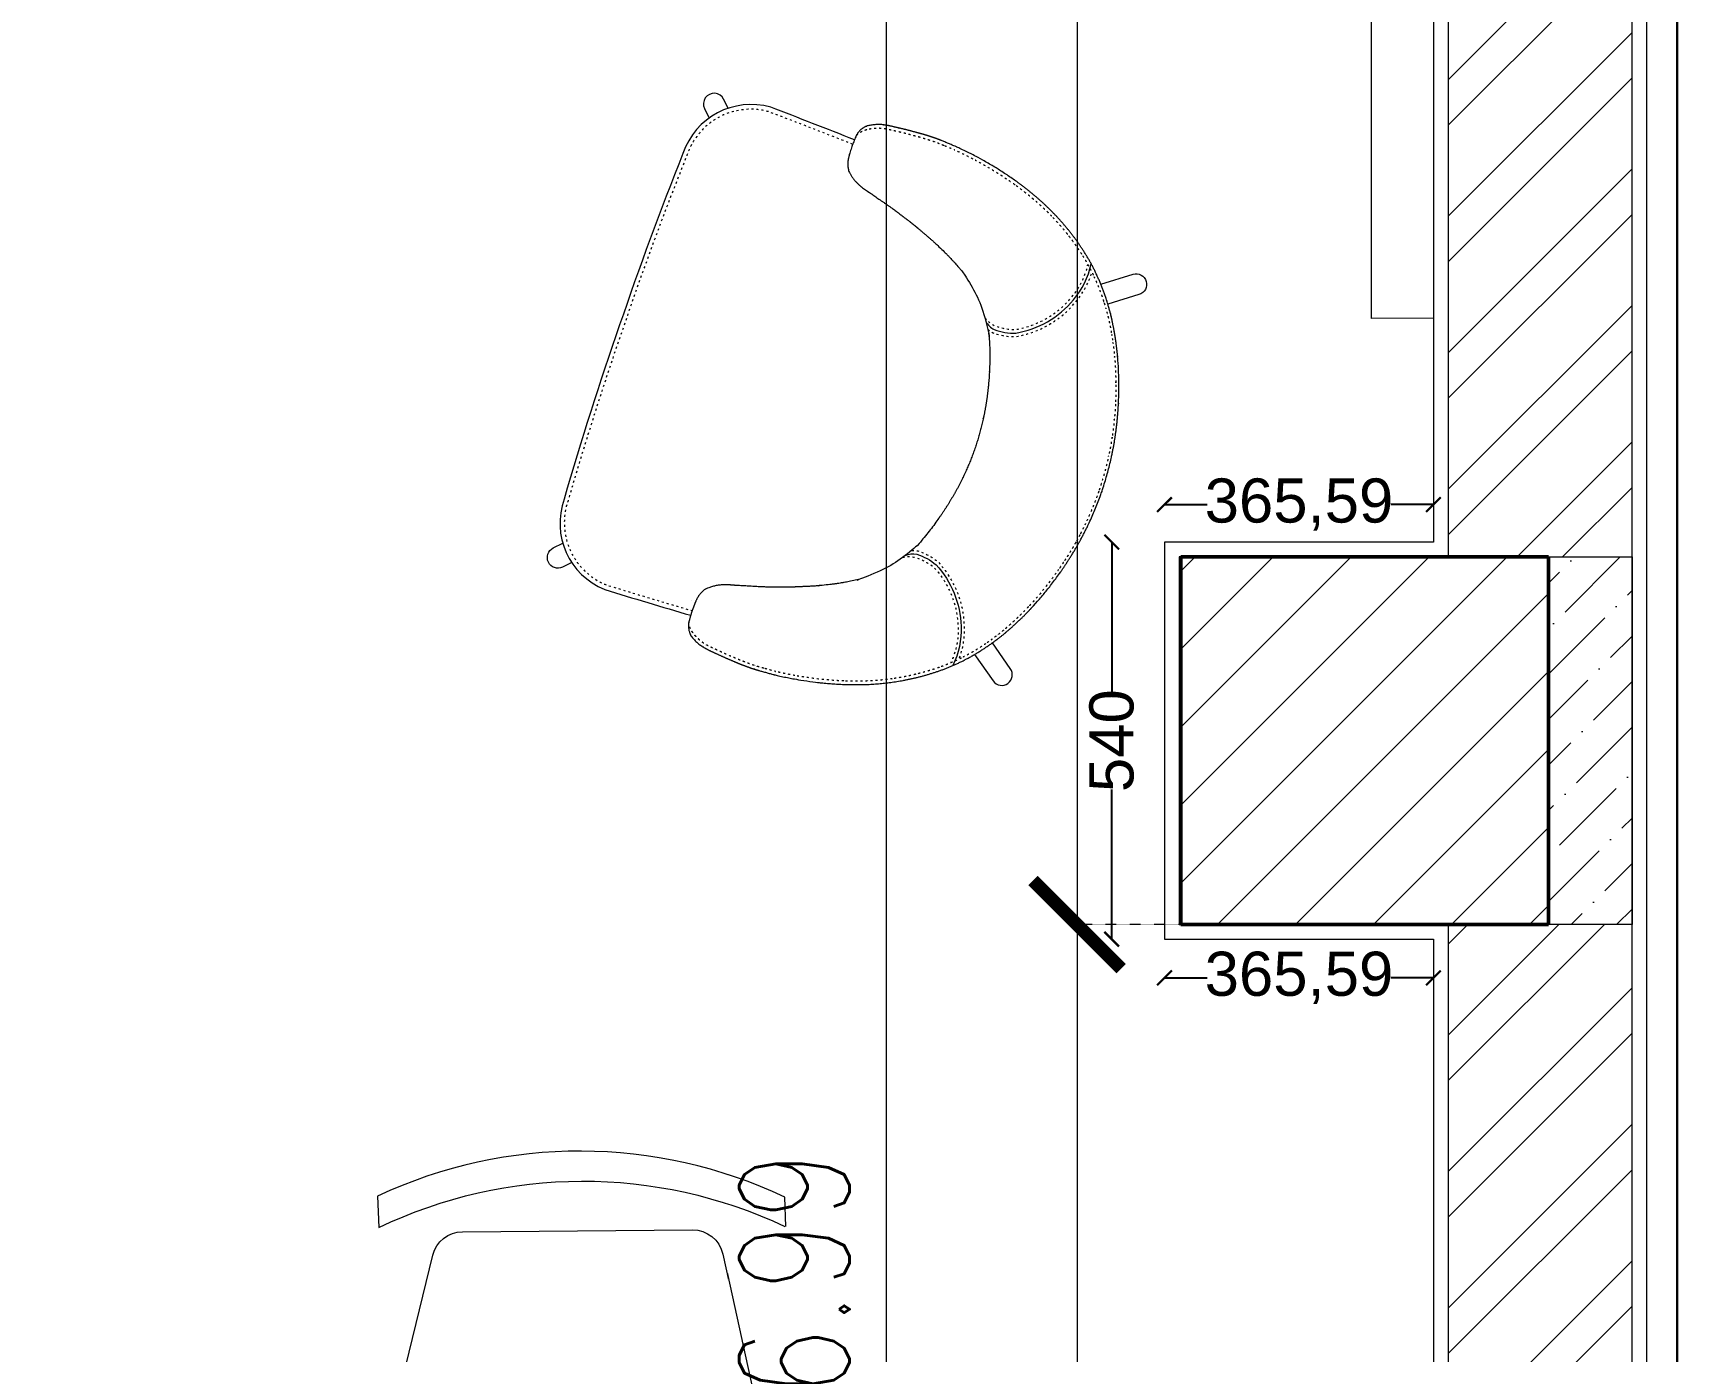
# Model space of a CAD drawing. Header units: metres. Extents: x 0 to 104350, y 982 to 43174.
# Drawn here: x 102115 to 104350, y 19797 to 21590 of the extents above; entities that cross this region are included whole.
import ezdxf
from ezdxf.xclip import XClip

# ---------------------------------------------------------------- set-up
doc = ezdxf.new("R2010")
doc.units = ezdxf.units.M
doc.header["$XCLIPFRAME"] = 2
doc.linetypes.add('DOT2', pattern=[0.125, 0, -0.125])
doc.linetypes.add('Tratteggio-15', pattern=[0.590551181102362, 0.2362204724409448, -0.3543307086614172])
doc.layers.get('0').update_dxf_attribs({"lineweight": 30})
doc.layers.add('2D', color=7, linetype='Continuous')
for name, color, linetype, lineweight in [('A-ANNO-DIMS', 1, 'Continuous', 0), ('A-CLNG-GRID', 2, 'Continuous', 5), ('A-FURN', 8, 'Continuous', 0), ('A-WALL', 3, 'Continuous', 18), ('dimensions', 90, 'Continuous', 30), ('G-ANNO-HATCH', 8, 'Continuous', 0), ('HATCH', 8, 'Continuous', 0), ('Nessuna', 7, 'Continuous', 18), ('S-COLS', 52, 'Continuous', 9)]:
    doc.layers.add(name, color=color, linetype=linetype, lineweight=lineweight)
doc.styles.add('Al-Jazi-text-100', font='romans.shx', dxfattribs={"width": 0.75, "height": 150})
doc.styles.get("Standard").update_dxf_attribs({"font": 'arial.ttf'})
doc.dimstyles.new('Al-Jazi-DIM 100', dxfattribs={"dimtxt": 150, "dimasz": 120, "dimexe": 0, "dimexo": 150, "dimgap": 50, "dimtad": 1, "dimlfac": 0.001, "dimzin": 1, "dimdsep": 46, "dimtxsty": 'Al-Jazi-text-100', "dimblk": 'ARCHTICK', "dimcen": 150, "dimclrd": 1, "dimclre": 256, "dimclrt": 2, "dimadec": 0, "dimazin": 0, "dimtfac": 1, "dimtix": 1, "dimtmove": 2, "dimatfit": 2, "dimfxl": 150, "dimtfill": 1, "dimtolj": 1, "dimlwd": 5, "dimlwe": 5, "dimarcsym": 0})
doc.dimstyles.new('ISO-25', dxfattribs={"dimtxt": 60, "dimasz": 20, "dimexe": 1.25, "dimexo": 0.625, "dimgap": 0.1, "dimtad": 0, "dimtxsty": 'Standard', "dimblk": 'ARCHTICK', "dimcen": 2.5, "dimse1": 1, "dimse2": 1, "dimadec": 0, "dimazin": 0, "dimtfac": 1, "dimtmove": 0, "dimatfit": 3, "dimldrblk": 'ARCHTICK', "dimfxl": 1, "dimarcsym": 0})
pattern_1 = [(45, (-103582.8439953742, 34416.43523170135), (-92.80776503073437, 92.80776503073437), []), (45, (-103520.9721521242, 34416.43523170135), (-92.80776503073437, 92.80776503073437), [])]

# ---------------------------------------------------------------- blocks, each defined once
blk = doc.blocks.new('Gruppo-31-1')
at = {"layer": 'Nessuna', "linetype": 'Continuous', "lineweight": 0}
h = blk.add_hatch(color=9, dxfattribs=at)
edge = h.paths.add_edge_path()
edge.add_arc((487.9729894351074, -184.8240631822694), 2.318988563324748, 202.4157398834591, 203.1880854096996)
edge.add_line((485.841335170329, -185.737166709961), (485.829220600892, -185.7083499809254))
at = {"linetype": 'Continuous', "lineweight": 18, "flags": 128}
for points in [[(449.1613526717323, -174.7773151233179), (446.9232765998916, -171.7014842081546, -0.9999999894632877), (448.9711567106139, -170.2675431172766), (451.137531609534, -173.2429741216039)], [(495.2119098136374, -174.9196102561516), (497.5535245196612, -171.7014842081546, 0.9999999999999999), (495.5056444089388, -170.2675431172766), (493.248125758422, -173.3681564916947)], [(457.5249841614233, -186.2689156230395, 0.1656819436566927), (458.1041059021674, -185.0203380002728, 0.09845812458460282), (457.6795996724908, -182.4795241395378, 0.1797513095952252), (451.7820592297474, -177.352723252752, 0.1263792266900478), (447.1056032237917, -176.7669311483909)], [(486.6549700104075, -186.2689156230395, -0.165681943656716), (486.0758482696638, -185.0203380002728, -0.09845812458460282), (486.5003544993404, -182.4795241395378, -0.1797513095952252), (492.3978949420838, -177.352723252752, -0.1263792266900761), (497.0743509480391, -176.7669311483909)], [(485.829220600892, -185.7083499809254, 0.00337000585655038), (485.841335170329, -185.737166709961)], [(501.8313165362607, -207.8282946734893, -0.00342182738052724), (502.2504874790159, -218.3846898079892, -0.4018205270680545), (493.7409414282475, -226.3687904491815, -0.01302429063445927), (472.2504874790159, -226.8556849890438, -0.01302429063446566), (450.760033529784, -226.3687904491815, -0.4018205270680574), (442.2504874790159, -218.3846898079892, -0.003417054710323378), (442.6689731647069, -207.8430141023987)], [(443.9852736218046, -223.0757969771503), (443.1311079141248, -223.9299626848301, 0.9999999925494194), (444.898874867091, -225.6977296377968), (445.7861697057049, -224.8104347991834)], [(500.5051830465909, -223.0894525259929), (501.3456932054281, -223.9299626848301, -0.9999999999999999), (499.5779262524619, -225.6977296377968), (498.700661133622, -224.8204645189574)]]:
    blk.add_lwpolyline(points, format="xyb", dxfattribs=at)
at = {"linetype": 'Tratteggio-15', "lineweight": 18, "flags": 128}
for points in [[(457.2004193381541, -186.4969567859742, 0.1459635382279847), (457.692235928047, -185.0014161726022, 0.09735324206266895), (457.2929780063336, -182.6016480491076, 0.1792191491611012), (451.6055191286345, -177.6666329653352), (451.605109872538, -177.6664693801401, 0.1235882239836197), (447.3227228452723, -177.0995115982956)], [(458.3407124392184, -185.7322639854673, 0.07654549212298206), (458.5150917650553, -185.0482452005231), (458.5159771430132, -185.0389911201762), (458.5162744900678, -185.0297104086644, 0.09845812458485716), (458.0726832544695, -182.3746663100956), (458.0661782773494, -182.3573592317196), (458.0575672585361, -182.3407176955803, 0.179747229296084), (451.9588031909054, -177.0388949121369, 0.1014100508716091), (448.0322657785033, -176.3474034282654)], [(485.841335170329, -185.737166709961, -0.07712359308045837), (485.6648624067755, -185.0482452005231), (485.6639770288178, -185.0389911201762), (485.6636796817631, -185.0297104086644, -0.09845812458472018), (486.1072709173615, -182.3746663100956), (486.1137758944816, -182.3573592317196), (486.1223869132951, -182.3407176955803, -0.1797472292961489), (492.2211509809258, -177.0388949121369, -0.1021702312141626), (496.1775599319627, -176.3482793366038)], [(487.0085423471075, -186.4969567859742, -0.145963538228096), (486.5167257572146, -185.0014161726022, -0.09735324206266895), (486.915983678928, -182.6016480491076, -0.1792191491611012), (492.6034425566271, -177.6666329653352), (492.6038518127236, -177.6664693801401, -0.12358822398362), (496.8862388399893, -177.0995115982956)], [(501.261155394461, -207.8516885635681, -0.00341939746890958), (501.6798008318968, -218.3945974544875, -0.4016035915120577), (493.7086900828469, -225.8695890488029, -0.01302396220868842), (472.2526971721835, -226.3556887359641), (472.2504874790158, -226.3556812420952), (472.248277785848, -226.3556887359641, -0.0130239622087492), (450.792284875054, -225.8695890487965, -0.4016035915152937), (442.8211741261392, -218.3945974543426, -0.003418288520098193), (443.239660420122, -207.855106738459)]]:
    blk.add_lwpolyline(points, format="xyb", dxfattribs=at)
at = {"linetype": 'Continuous', "lineweight": 18, "flags": 128}
blk.add_lwpolyline([(444.3608317634254, -208.3157148222035), (444.3609638585912, -208.315705296875)], dxfattribs=at)
at = {"linetype": 'Continuous', "lineweight": 18}
blk.add_rational_spline([(472.1044808426308, -182.6196906386404), (473.9494887225184, -182.6246143495595), (475.7726911851476, -182.8382826181775), (475.7733718522567, -182.8383623882335), (475.7740525193658, -182.8384421582896), (475.7747332535546, -182.8385215684808), (475.7754139877434, -182.8386009786719), (476.754913696961, -182.9528632860192), (477.7187655235768, -183.127233235958), (477.7189856965062, -183.127273189352), (477.7192058694356, -183.127313142746), (478.6653951669941, -183.2995368685207), (479.5929784475611, -183.522187784517), (479.5936278596197, -183.5223435726521), (479.5942772716782, -183.5224993607872), (480.4058864388975, -183.71708164749), (481.2011132563877, -183.9471001877224), (481.2012143208652, -183.9471294531351), (481.2013153853428, -183.9471587185477), (483.3682221654996, -184.5753333197712), (485.3820742074902, -185.443423784299), (485.3820742074901, -185.443423784299), (485.3820742074901, -185.4434237842989), (488.7726957752878, -187.390268696708), (491.1215097620572, -190.5159034457702), (491.6353361957005, -191.3192178485251), (492.0835987083572, -192.1457960697077), (492.1491692967976, -192.2661113753525), (492.2147398852379, -192.3864266809972), (492.4752517571036, -192.8791398769815), (492.7208460080092, -193.3762623759836), (493.2251141199569, -194.4097433278926), (493.6656916245982, -195.4599198711966), (494.0431165978915, -196.4129595319254), (494.4205415711847, -197.3659991926542), (494.6635340898497, -198.0352502182242), (494.9065266085146, -198.7045012437943), (495.2533643020638, -199.7590856615491), (495.600201995613, -200.8136700793039), (496.0291313071987, -202.3273526436641), (496.4580606187845, -203.8410352080243), (496.5354753309513, -204.1356741242169), (496.6128900431182, -204.4303130404096), (496.6128900431182, -204.4303130404097), (496.6128900431182, -204.4303130404097), (496.7084860805755, -204.8721499485265), (496.8712302112438, -205.2938996416917), (496.8712302112439, -205.2938996416919), (496.8712302112438, -205.2938996416918), (497.2695083805236, -206.3918633949418), (498.0892676213663, -207.2238157316941), (498.7122220101389, -207.6826282661254), (499.4794657961705, -207.7822178491057), (499.4794657961705, -207.7822178491057), (499.4794657961705, -207.7822178491057), (500.9428322959644, -207.9284061401381), (502.4061987957583, -207.7822178491057), (502.4061987957583, -207.7822178491057), (502.4061987957583, -207.7822178491057), (503.2580194975994, -207.6470802362504), (503.8265251043816, -206.9984955790541), (503.8265251043816, -206.9984955790542), (503.8265251043815, -206.9984955790543), (504.3260686705368, -206.2595841238087), (504.5582083542786, -205.3983959443654), (504.7184282912036, -204.7138860110489), (504.7770776985009, -204.0133258608684), (504.8608493333921, -203.1714698842493), (504.9446209682834, -202.3296139076302), (505.0010643081408, -201.5092698136444), (505.0575076479981, -200.6889257196586), (505.0747136920936, -200.2772974509441), (505.0919197361891, -199.8656691822295), (505.09820028941, -199.4397586929679), (505.104480842631, -199.0138482037062), (505.1022902899941, -198.9711703941869), (505.1000997373573, -198.9284925846676), (505.1000997373573, -198.9284925846667), (505.1000997373571, -198.9284925846658), (505.0937884914835, -198.8055534946326), (505.0936519308274, -198.6824525887343), (505.0936466589181, -198.6776773758943), (505.0936413870087, -198.6729021630546), (505.0936118603275, -198.6679141641863), (505.0935823336462, -198.662926165318), (505.091932030859, -198.3845850877237), (505.0743607746566, -198.1067942852642), (505.0742271476028, -198.1046812377363), (505.0740935205489, -198.1025681902084), (505.0171930103272, -197.2053391883622), (504.9602925001054, -196.3081101865161), (504.9585157143949, -196.2892266533892), (504.9567389286843, -196.2703431202623), (504.8284424440984, -194.9068185813748), (504.6086044190899, -193.5500669193453), (504.1754996175878, -190.8231347751758), (503.3697490807157, -188.1455572943408), (502.9672799649052, -186.8041505875914), (502.4496236873445, -185.4857693520048), (501.9391405889473, -184.1767708766085), (501.291756950079, -182.9032296267182), (500.6429608917626, -181.6208273511928), (499.8536198952555, -180.3847985287875), (499.0679192837575, -179.1461618995659), (498.1296021637881, -177.970493596395), (497.1830171064115, -176.7773013641904), (496.0467536327595, -175.6839043472858), (496.0456473500565, -175.6828397999909), (496.0445410673536, -175.6817752526961), (496.0434324562488, -175.680712100658), (496.042323845144, -175.67964894862), (494.89523524459, -174.5795972008038), (493.5704184507096, -173.6016872696143), (493.5686090053234, -173.6003516323993), (493.5667995599371, -173.5990159951843), (493.5649859893207, -173.5976835825907), (493.5631724187044, -173.5963511699971), (492.9567706004804, -173.1508336852922), (492.31908939762, -172.7313974968509), (492.3190893976198, -172.7313974968507), (492.3190893976195, -172.7313974968505), (491.890373275625, -172.4245131321817), (491.4287602018435, -172.1697801412863), (490.4218507163434, -171.559661518986), (489.352356129291, -171.0142885708322), (489.3514044794639, -171.0138032910765), (489.3504528296368, -171.0133180113209), (489.3495004987656, -171.0128335012545), (489.3485481678945, -171.012348991188), (488.5896385217442, -170.6262443565105), (487.8032693876252, -170.2733123787529), (487.8005616188293, -170.2720970993694), (487.7978538500334, -170.270881819986), (487.7951414095211, -170.2696725525472), (487.7924289690087, -170.2684632851084), (485.3091267921138, -169.1613509080247), (482.6191948495798, -168.3815541300586), (482.618448265448, -168.381337699341), (482.6177016813162, -168.3811212686235), (482.6169548855072, -168.3809052587027), (482.6162080896982, -168.3806892487819), (481.7120836185606, -168.1191721740739), (480.7895140739864, -167.8979872751396), (479.72697501572, -167.6429424726284), (478.6433507641679, -167.4457030762163), (478.6419044449319, -167.4454398197113), (478.6404581256958, -167.4451765632064), (478.6390113282202, -167.4449148238016), (478.6375645307446, -167.4446530843968), (477.5162006984561, -167.2417877166091), (476.3768565238854, -167.1088789540805), (474.2604189413969, -166.8608453082526), (472.1189845993464, -166.8551305339324), (472.1117325776502, -166.8551498871606), (472.1044808426308, -166.8551720194358), (472.0972291076116, -166.8551498871606), (472.0899770859156, -166.8551305339324), (469.9485427438651, -166.8608453082526), (467.8321051613764, -167.1088789540805), (466.6927609868059, -167.2417877166091), (465.5713971545174, -167.4446530843968), (465.5699503570418, -167.4449148238016), (465.5685035595661, -167.4451765632064), (465.5670572403301, -167.4454398197113), (465.565610921094, -167.4457030762163), (464.4819866695419, -167.6429424726284), (463.4194476112756, -167.8979872751396), (462.4968780667014, -168.1191721740739), (461.5927535955637, -168.3806892487819), (461.5920067997548, -168.3809052587027), (461.5912600039457, -168.3811212686235), (461.5905134198139, -168.381337699341), (461.5897668356822, -168.3815541300586), (458.8998348931482, -169.1613509080247), (456.4165327162533, -170.2684632851084), (456.4138202757409, -170.2696725525472), (456.4111078352286, -170.270881819986), (456.4084000664326, -170.2720970993694), (456.4056922976368, -170.2733123787529), (455.6193231635178, -170.6262443565105), (454.8604135173675, -171.012348991188), (454.8594611864963, -171.0128335012545), (454.8585088556252, -171.0133180113209), (454.8575572057981, -171.0138032910765), (454.856605555971, -171.0142885708322), (453.7871109689186, -171.559661518986), (452.7802014834182, -172.1697801412865), (452.7802014834186, -172.1697801412863), (452.780201483419, -172.169780141286), (452.3185884096376, -172.4245131321813), (451.8898722876423, -172.7313974968507), (451.2521910847816, -173.1508336852922), (450.6457892665576, -173.5963511699971), (450.6439756959412, -173.5976835825907), (450.6421621253248, -173.5990159951843), (450.6403526799386, -173.6003516323993), (450.6385432345523, -173.6016872696143), (449.3137264406718, -174.5795972008038), (448.166637840118, -175.67964894862), (448.165529229013, -175.680712100658), (448.164420617908, -175.6817752526961), (448.1633143352053, -175.6828397999909), (448.1622080525025, -175.6839043472858), (447.0259445788504, -176.7773013641904), (446.0793595214738, -177.970493596395), (445.1410424015045, -179.1461618995659), (444.3553417900064, -180.3847985287875), (443.5660007934994, -181.6208273511928), (442.9172047351829, -182.9032296267182), (442.2698210963146, -184.1767708766085), (441.7593379979174, -185.4857693520048), (441.2416817203568, -186.8041505875914), (440.8392126045463, -188.1455572943408), (440.0334620676742, -190.8231347751758), (439.6003572661719, -193.5500669193453), (439.3805192411634, -194.9068185813748), (439.2522227565776, -196.2703431202623), (439.2504459708671, -196.2892266533892), (439.2486691851565, -196.3081101865161), (439.1917686749348, -197.2053391883622), (439.1348681647131, -198.1025681902084), (439.1347345376592, -198.1046812377363), (439.1346009106053, -198.1067942852642), (439.1170296544026, -198.3845850877237), (439.1153793516158, -198.662926165318), (439.1153498249345, -198.6679141641863), (439.1153202982532, -198.6729021630546), (439.1153150263439, -198.6776773758943), (439.1153097544346, -198.6824525887341), (439.1153097544346, -198.6824525887343), (439.1153097544346, -198.6824525887345), (439.1151731937783, -198.8055534946363), (439.1088619479048, -198.9284925846667), (439.1066713952679, -198.9711703941869), (439.104480842631, -199.0138482037062), (439.1107613958519, -199.4397586929679), (439.1170419490729, -199.8656691822295), (439.1342479931682, -200.2772974509441), (439.1514540372635, -200.6889257196586), (439.207897377121, -201.5092698136444), (439.2643407169786, -202.3296139076302), (439.3481123518698, -203.1714698842493), (439.431883986761, -204.0133258608684), (439.4905333940581, -204.7138860110489), (439.6507533309832, -205.3983959443654), (439.6507533309832, -205.3983959443654), (439.6507533309832, -205.3983959443654), (439.8828930147253, -206.2595841238087), (440.3824365808803, -206.9984955790542), (440.3824365808803, -206.9984955790541), (440.3824365808803, -206.9984955790541), (440.9509421876625, -207.6470802362503), (441.8027628895037, -207.7822178491057), (441.8027628895037, -207.7822178491057), (441.8027628895036, -207.7822178491057), (443.2661293892976, -207.9284061401381), (444.7294958890914, -207.7822178491057), (445.4967396751229, -207.6826282661254), (446.1196940638956, -207.223815731694), (446.1196940638956, -207.2238157316941), (446.1196940638956, -207.2238157316941), (446.9394533047386, -206.3918633949414), (447.3377314740181, -205.2938996416919), (447.3377314740181, -205.2938996416917), (447.3377314740183, -205.2938996416915), (447.5004756046865, -204.8721499485264), (447.5960716421438, -204.4303130404097), (447.6734863543106, -204.1356741242169), (447.7509010664775, -203.8410352080243), (448.1798303780632, -202.3273526436641), (448.608759689649, -200.8136700793039), (448.9555973831981, -199.7590856615491), (449.3024350767471, -198.7045012437943), (449.5454275954122, -198.0352502182242), (449.7884201140772, -197.3659991926542), (450.1658450873705, -196.4129595319254), (450.5432700606638, -195.4599198711966), (450.983847565305, -194.4097433278926), (451.4881156772528, -193.3762623759836), (451.7337099281584, -192.8791398769815), (451.994221800024, -192.3864266809972), (452.0597923884643, -192.2661113753525), (452.1253629769046, -192.1457960697077), (452.5736254895616, -191.3192178485251), (453.0874519232048, -190.5159034457702), (453.0874519232048, -190.5159034457702), (453.0874519232049, -190.5159034457701), (455.4362659099742, -187.3902686967082), (458.8268874777714, -185.443423784299), (460.8407395197625, -184.5753333197712), (463.0076462999192, -183.9471587185477), (463.0077473643967, -183.9471294531351), (463.0078484288742, -183.9471001877224), (463.8030752463643, -183.71708164749), (464.6146844135837, -183.5224993607872), (464.6153338256423, -183.5223435726521), (464.6159832377008, -183.522187784517), (465.5435665182678, -183.2995368685207), (466.4897558158264, -183.127313142746), (466.4899759887556, -183.127273189352), (466.4901961616848, -183.127233235958), (467.4540479883009, -182.9528632860192), (468.4335476975186, -182.8386009786719), (468.4342284317074, -182.8385215684808), (468.4349091658962, -182.8384421582896), (468.4355898330053, -182.8383623882335), (468.4362705001143, -182.8382826181775), (470.2594729627434, -182.6246143495595), (472.1044808426308, -182.6196906386404)], [1, 1, 1, 1, 1, 1, 1, 1, 1, 1, 1, 1, 1, 1, 1, 1, 1, 1, 1, 1, 1, 1, 1, 0.979553294639105, 1, 1, 1, 1, 1, 1, 1, 1, 1, 1, 1, 1, 1, 1, 1, 1, 1, 1, 1, 1, 1, 0.9969907257633149, 1, 1, 1, 0.9769726763215987, 1, 0.9681994045529578, 1, 1, 1, 0.9950471732981084, 1, 1, 1, 0.9404372055580212, 1, 1, 1, 0.9863217978270754, 1, 0.9973219749642335, 1, 1, 1, 1, 1, 1, 1, 1, 1, 1, 1, 1, 1, 0.9996852373887603, 1, 1, 1, 1, 1, 0.9995904700053099, 1, 1, 1, 1, 1, 1, 1, 1, 1, 1, 1, 1, 1, 1, 1, 1, 1, 1, 1, 1, 1, 1, 1, 1, 1, 1, 1, 1, 1, 1, 1, 1, 1, 1, 1, 0.9982888642644124, 1, 1, 1, 1, 1, 1, 1, 1, 1, 1, 1, 1, 1, 1, 1, 1, 1, 1, 1, 1, 1, 1, 1, 1, 1, 1, 1, 1, 1, 1, 1, 1, 1, 1, 1, 1, 1, 1, 1, 1, 1, 1, 1, 1, 1, 1, 1, 1, 1, 1, 1, 1, 1, 1, 1, 1, 1, 1, 1, 1, 1, 1, 1, 1, 1, 1, 1, 0.9982888642644057, 1, 1, 1, 1, 1, 1, 1, 1, 1, 1, 1, 1, 1, 1, 1, 1, 1, 1, 1, 1, 1, 1, 1, 1, 1, 1, 1, 1, 1, 1, 1, 1, 1, 0.9995904700052793, 1, 1, 1, 1, 1, 1, 1, 0.9996852373887768, 1, 1, 1, 1, 1, 1, 1, 1, 1, 1, 1, 0.9973219749642079, 1, 1, 1, 0.9863217978271169, 1, 1, 1, 0.9404372055580232, 1, 1, 1, 0.9950471732981084, 1, 0.9681994045529573, 1, 1, 1, 0.9769726763215983, 1, 1, 1, 0.9969907257633159, 1, 1, 1, 1, 1, 1, 1, 1, 1, 1, 1, 1, 1, 1, 1, 1, 1, 1, 1, 1, 1, 0.9795532946391181, 1, 1, 1, 1, 1, 1, 1, 1, 1, 1, 1, 1, 1, 1, 1, 1, 1, 1, 1, 1, 1], degree=2, knots=[0, 0, 0, 1, 1, 2, 2, 3, 3, 4, 4, 5, 5, 6, 6, 7, 7, 8, 8, 9, 9, 10, 10, 11, 11, 12, 12, 13, 13, 14, 14, 15, 15, 16, 16, 17, 17, 18, 18, 19, 19, 20, 20, 21, 21, 22, 22, 23, 23, 24, 24, 25, 25, 26, 26, 27, 27, 28, 28, 29, 29, 30, 30, 31, 31, 32, 32, 33, 33, 34, 34, 35, 35, 36, 36, 37, 37, 38, 38, 39, 39, 40, 40, 41, 41, 42, 42, 43, 43, 44, 44, 45, 45, 46, 46, 47, 47, 48, 48, 49, 49, 50, 50, 51, 51, 52, 52, 53, 53, 54, 54, 55, 55, 56, 56, 57, 57, 58, 58, 59, 59, 60, 60, 61, 61, 62, 62, 63, 63, 64, 64, 65, 65, 66, 66, 67, 67, 68, 68, 69, 69, 70, 70, 71, 71, 72, 72, 73, 73, 74, 74, 75, 75, 76, 76, 77, 77, 78, 78, 79, 79, 80, 80, 81, 81, 82, 82, 83, 83, 84, 84, 85, 85, 86, 86, 87, 87, 88, 88, 89, 89, 90, 90, 91, 91, 92, 92, 93, 93, 94, 94, 95, 95, 96, 96, 97, 97, 98, 98, 99, 99, 100, 100, 101, 101, 102, 102, 103, 103, 104, 104, 105, 105, 106, 106, 107, 107, 108, 108, 109, 109, 110, 110, 111, 111, 112, 112, 113, 113, 114, 114, 115, 115, 116, 116, 117, 117, 118, 118, 119, 119, 120, 120, 121, 121, 122, 122, 123, 123, 124, 124, 125, 125, 126, 126, 127, 127, 128, 128, 129, 129, 130, 130, 131, 131, 132, 132, 133, 133, 134, 134, 135, 135, 136, 136, 137, 137, 138, 138, 139, 139, 140, 140, 141, 141, 142, 142, 143, 143, 144, 144, 145, 145, 146, 146, 147, 147, 148, 148, 149, 149, 150, 150, 151, 151, 152, 152, 153, 153, 154, 154, 154], dxfattribs=at)
at = {"linetype": 'Tratteggio-15', "lineweight": 18}
blk.add_rational_spline([(502.4061987957584, -207.7822178491057), (503.0825302586539, -207.4519203498047), (503.4782240017779, -206.8116491983386), (503.478224001778, -206.8116491983384), (503.4782240017781, -206.8116491983382), (503.9388120346052, -206.1249381940753), (504.154716396239, -205.3267536001447), (504.3091319232041, -204.6655644992123), (504.3657754448712, -203.9889503598295), (504.3658724069916, -203.9877891690248), (504.3659693691119, -203.9866279782202), (504.4496348068636, -203.1458392207929), (504.5333002446154, -202.3050504633656), (504.5894546527988, -201.488905684888), (504.6456090609823, -200.6727609064104), (504.6626501208038, -200.2650796339154), (504.6796911806254, -199.8573983614205), (504.6858713076637, -199.4382981901423), (504.6920514347021, -199.0191980188642), (504.6901087038772, -198.9813484394024), (504.6881659730523, -198.9434988599405), (504.6881659730523, -198.9434988599397), (504.6881659730522, -198.9434988599388), (504.6814781167283, -198.8132232432218), (504.6813334066695, -198.6827761551234), (504.681328523428, -198.6783529915009), (504.6813236401864, -198.6739298278792), (504.6812961989084, -198.6692941202047), (504.6812687576304, -198.6646584125301), (504.6796681313077, -198.3947000536689), (504.6626260636073, -198.1252753973136), (504.6624932189746, -198.1231747222566), (504.6623603743421, -198.1210740471996), (504.6056021795297, -197.2260891291437), (504.5488439847173, -196.3311042110878), (504.5472767638224, -196.3144479156722), (504.5457095429276, -196.2977916202566), (504.4183347753748, -194.9440630145639), (504.2000743594983, -193.5970477200823), (504.2000373603748, -193.5968193764082), (504.2000003612513, -193.5965910327341), (504.1999640815732, -193.5963626071431), (504.1999278018951, -193.5961341815522), (503.7699781617054, -190.889067692929), (502.9700740273067, -188.2309183041523), (502.9700383754616, -188.2307996545544), (502.9700027236166, -188.2306810049565), (502.5711664304441, -186.9013822897525), (502.0581657264717, -185.5948579969401), (502.0581001593394, -185.5946910087652), (502.0580345922072, -185.5945240205903), (502.0579694266774, -185.5943569208778), (502.0579042611477, -185.5941898211653), (501.5530350688465, -184.2995867185912), (500.9127319373864, -183.0399743320718), (500.9126622353442, -183.0398372133365), (500.9125925333021, -183.0397000946013), (500.912523110933, -183.0395628752038), (500.912453688564, -183.0394256558064), (500.2709928256147, -181.7715220368458), (499.4905154029908, -180.5493726820444), (499.4903785179898, -180.5491583338635), (499.4902416329889, -180.5489439856827), (499.490105461663, -180.5487293151205), (499.4899692903371, -180.5485146445582), (498.7141066786286, -179.32538736676), (497.7874364660518, -178.1643121042151), (497.7872762525015, -178.1641113639868), (497.7871160389512, -178.1639106237584), (497.7869564897617, -178.1637095083362), (497.7867969405723, -178.163508392914), (496.8551187154468, -176.9891065655546), (495.7365265837061, -175.9127142249235), (495.7355352146685, -175.9117602560831), (495.7345438456308, -175.9108062872428), (495.7335503701663, -175.9098535496593), (495.7325568947017, -175.9089008120758), (494.6032494412178, -174.8259010878814), (493.2986965224973, -173.8629488813034), (493.2970674225975, -173.8617463656209), (493.2954383226977, -173.8605438499386), (493.2938054646473, -173.8593442050997), (493.2921726065968, -173.8581445602609), (492.6942064331503, -173.4188246612657), (492.0653475612842, -173.0051913800905), (492.0619333500312, -173.0029456752648), (492.0585191387781, -173.000699970439), (492.0552199070202, -172.9983354329321), (492.0519206752622, -172.9959708954252), (492.0519206752621, -172.9959708954251), (492.0519206752621, -172.9959708954251), (491.6429638157903, -172.7032306424761), (491.2026262048176, -172.4602381385422), (491.1989173494247, -172.4581887874524), (491.1952084940316, -172.4561394363626), (491.1916076946985, -172.4539575970219), (491.1880068953654, -172.4517757576811), (490.1943631802409, -171.849695289417), (489.138847840935, -171.3114508519155), (489.1379860976864, -171.31101141869), (489.1371243544378, -171.3105719854644), (489.1362619855807, -171.3101332446813), (489.1353996167236, -171.3096945038982), (488.3859844821589, -170.9284203189927), (487.6094043867499, -170.579881780197), (487.6069484441305, -170.5787795234471), (487.6044925015111, -170.5776772666972), (487.6020322575714, -170.5765804342048), (487.5995720136318, -170.5754836017124), (485.1446278505952, -169.4810138697421), (482.4850340018984, -168.710011941731), (482.4843542240431, -168.7098148777931), (482.4836744461878, -168.7096178138553), (482.4829944723973, -168.7094211321348), (482.4823144986069, -168.7092244504142), (481.5886196153206, -168.4507241232805), (480.6766561502783, -168.2320820187005), (480.6765941940028, -168.232067155945), (480.6765322377272, -168.2320522931895), (479.6268415374778, -167.9800915250086), (478.5562756736852, -167.7852289935625), (478.5549560786317, -167.7849888031723), (478.5536364835781, -167.784748612782), (478.5523164446197, -167.7845098051969), (478.5509964056613, -167.7842709976117), (477.4445419268421, -167.5841028734732), (476.3203028712198, -167.4529561796085), (476.320174409381, -167.4529411593588), (476.3200459475422, -167.452926139109), (474.231873065153, -167.2082049446718), (472.1189845993478, -167.2024924610144), (472.1124794477848, -167.2025100485876), (472.1059745562743, -167.2025299014985), (472.104480842631, -167.2025299014985), (472.1029871289876, -167.2025299014985), (472.0964822374772, -167.2025100485876), (472.0899770859141, -167.2024924610144), (469.9770886201088, -167.2082049446718), (467.8889157377198, -167.452926139109), (467.888787275881, -167.4529411593588), (467.8886588140422, -167.4529561796085), (466.7644197584199, -167.5841028734732), (465.6579652796007, -167.7842709976117), (465.6566452406421, -167.7845098051969), (465.6553252016836, -167.784748612782), (465.6540056066302, -167.7849888031723), (465.6526860115767, -167.7852289935625), (464.582120147784, -167.9800915250086), (463.5324294475346, -168.2320522931895), (463.5323674912591, -168.232067155945), (463.5323055349836, -168.2320820187005), (462.620342069941, -168.4507241232805), (461.7266471866551, -168.7092244504142), (461.7259672128646, -168.7094211321348), (461.7252872390742, -168.7096178138553), (461.7246074612189, -168.7098148777931), (461.7239276833636, -168.710011941731), (459.0643338346669, -169.4810138697421), (456.6093896716302, -170.5754836017124), (456.6069294276905, -170.5765804342048), (456.6044691837509, -170.5776772666972), (456.6020132411314, -170.5787795234471), (456.5995572985119, -170.579881780197), (455.8229772031031, -170.9284203189927), (455.073562068538, -171.3096945038982), (455.0726996996811, -171.3101332446813), (455.0718373308242, -171.3105719854644), (455.0709755875756, -171.31101141869), (455.070113844327, -171.3114508519155), (454.0145985050211, -171.849695289417), (453.0209547898965, -172.4517757576811), (453.0173539905634, -172.4539575970219), (453.0137531912304, -172.4561394363626), (453.0100443358373, -172.4581887874524), (453.0063354804442, -172.4602381385422), (452.5659978694712, -172.703230642476), (452.1570410099997, -172.9959708954252), (452.1537417782418, -172.9983354329321), (452.1504425464838, -173.000699970439), (452.1470283352308, -173.0029456752648), (452.1436141239777, -173.0051913800905), (451.5147552521117, -173.4188246612657), (450.9167890786651, -173.8581445602609), (450.9151562206147, -173.8593442050997), (450.9135233625642, -173.8605438499386), (450.9118942626644, -173.8617463656209), (450.9102651627645, -173.8629488813034), (449.6057122440441, -174.8259010878814), (448.4764047905603, -175.9089008120758), (448.4754113150957, -175.9098535496593), (448.4744178396311, -175.9108062872428), (448.4734264705935, -175.9117602560831), (448.4724351015558, -175.9127142249235), (447.3538429698152, -176.9891065655546), (446.4221647446897, -178.163508392914), (446.4220051955002, -178.1637095083362), (446.4218456463108, -178.1639106237584), (446.4216854327605, -178.1641113639868), (446.4215252192101, -178.1643121042151), (445.4948550066334, -179.32538736676), (444.7189923949248, -180.5485146445582), (444.7188562235989, -180.5487293151205), (444.7187200522731, -180.5489439856827), (444.7185831672721, -180.5491583338635), (444.7184462822712, -180.5493726820444), (443.9379688596473, -181.7715220368458), (443.296507996698, -183.0394256558064), (443.2964385743289, -183.0395628752038), (443.2963691519599, -183.0397000946013), (443.2962994499177, -183.0398372133365), (443.2962297478756, -183.0399743320718), (442.6559266164155, -184.2995867185912), (442.1510574241144, -185.5941898211653), (442.1509922585846, -185.5943569208778), (442.1509270930548, -185.5945240205903), (442.1508615259224, -185.5946910087652), (442.15079595879, -185.5948579969401), (441.6377952548179, -186.9013822897525), (441.2389589616454, -188.2306810049565), (441.2389233098003, -188.2307996545544), (441.2388876579553, -188.2309183041523), (440.4389835235567, -190.889067692929), (440.0090338833667, -193.5961341815522), (440.0089976036887, -193.5963626071431), (440.0089613240107, -193.5965910327341), (440.0089243248871, -193.5968193764082), (440.0088873257635, -193.5970477200823), (439.7906269098872, -194.9440630145639), (439.6632521423344, -196.2977916202566), (439.6616849214395, -196.3144479156722), (439.6601177005447, -196.3311042110878), (439.6033595057323, -197.2260891291437), (439.5466013109199, -198.1210740471996), (439.5464684662873, -198.1231747222566), (439.5463356216547, -198.1252753973136), (439.5292935539543, -198.3947000536689), (439.5276929276313, -198.6646584125301), (439.5276654863534, -198.6692941202047), (439.5276380450756, -198.6739298278792), (439.5276331618339, -198.6783529915009), (439.5276282785923, -198.6827761551226), (439.5276282785923, -198.6827761551234), (439.5276282785923, -198.6827761551242), (439.527483568533, -198.8132232432218), (439.5207957122096, -198.9434988599397), (439.5188529813848, -198.9813484394024), (439.5169102505599, -199.0191980188642), (439.5230903775982, -199.4382981901423), (439.5292705046366, -199.8573983614205), (439.5463115644579, -200.2650796339154), (439.5633526242793, -200.6727609064104), (439.6195070324629, -201.488905684888), (439.6756614406466, -202.3050504633656), (439.7593268783983, -203.1458392207929), (439.8429923161501, -203.9866279782202), (439.8430892782704, -203.9877891690248), (439.8431862403908, -203.9889503598295), (439.8431862403908, -203.9889503598299), (439.8431862403909, -203.9889503598303), (439.8998297620578, -204.6655644992133), (440.054245289023, -205.3267536001446), (440.2701496506565, -206.1249381940751), (440.7307376834839, -206.8116491983385), (441.126431426608, -207.4519203498047), (441.8027628895037, -207.7822178491057)], [1, 0.9606478555777733, 1, 1, 1, 0.9866938615164756, 1, 0.9973400158793254, 1, 1, 1, 1, 1, 1, 1, 1, 1, 1, 1, 1, 1, 1, 1, 0.9996852393238245, 1, 1, 1, 1, 1, 0.9995904713430147, 1, 1, 1, 1, 1, 1, 1, 1, 1, 1, 1, 1, 1, 1, 1, 1, 1, 1, 1, 1, 1, 1, 1, 1, 1, 1, 1, 1, 1, 1, 1, 1, 1, 1, 1, 1, 1, 1, 1, 1, 1, 1, 1, 1, 1, 1, 1, 1, 1, 1, 1, 1, 1, 1, 1, 1, 1, 1, 1, 1, 1, 0.9982888642644081, 1, 1, 1, 1, 1, 1, 1, 1, 1, 1, 1, 1, 1, 1, 1, 1, 1, 1, 1, 1, 1, 1, 1, 1, 1, 1, 1, 1, 1, 1, 1, 1, 1, 1, 1, 1, 1, 1, 1, 1, 1, 1, 1, 1, 1, 1, 1, 1, 1, 1, 1, 1, 1, 1, 1, 1, 1, 1, 1, 1, 1, 1, 1, 1, 1, 1, 1, 1, 1, 1, 1, 1, 1, 1, 1, 1, 1, 1, 1, 1, 1, 1, 1, 0.998288864264377, 1, 1, 1, 1, 1, 1, 1, 1, 1, 1, 1, 1, 1, 1, 1, 1, 1, 1, 1, 1, 1, 1, 1, 1, 1, 1, 1, 1, 1, 1, 1, 1, 1, 1, 1, 1, 1, 1, 1, 1, 1, 1, 1, 1, 1, 1, 1, 1, 1, 1, 1, 1, 1, 1, 1, 1, 1, 1, 1, 0.9995904713430441, 1, 1, 1, 1, 1, 1, 1, 0.9996852393238441, 1, 1, 1, 1, 1, 1, 1, 1, 1, 1, 1, 1, 1, 1, 1, 0.9973400158792888, 1, 0.9866938615164957, 1, 0.9606478555778238, 1], degree=2, knots=[0, 0, 0, 1, 1, 2, 2, 3, 3, 4, 4, 5, 5, 6, 6, 7, 7, 8, 8, 9, 9, 10, 10, 11, 11, 12, 12, 13, 13, 14, 14, 15, 15, 16, 16, 17, 17, 18, 18, 19, 19, 20, 20, 21, 21, 22, 22, 23, 23, 24, 24, 25, 25, 26, 26, 27, 27, 28, 28, 29, 29, 30, 30, 31, 31, 32, 32, 33, 33, 34, 34, 35, 35, 36, 36, 37, 37, 38, 38, 39, 39, 40, 40, 41, 41, 42, 42, 43, 43, 44, 44, 45, 45, 46, 46, 47, 47, 48, 48, 49, 49, 50, 50, 51, 51, 52, 52, 53, 53, 54, 54, 55, 55, 56, 56, 57, 57, 58, 58, 59, 59, 60, 60, 61, 61, 62, 62, 63, 63, 64, 64, 65, 65, 66, 66, 67, 67, 68, 68, 69, 69, 70, 70, 71, 71, 72, 72, 73, 73, 74, 74, 75, 75, 76, 76, 77, 77, 78, 78, 79, 79, 80, 80, 81, 81, 82, 82, 83, 83, 84, 84, 85, 85, 86, 86, 87, 87, 88, 88, 89, 89, 90, 90, 91, 91, 92, 92, 93, 93, 94, 94, 95, 95, 96, 96, 97, 97, 98, 98, 99, 99, 100, 100, 101, 101, 102, 102, 103, 103, 104, 104, 105, 105, 106, 106, 107, 107, 108, 108, 109, 109, 110, 110, 111, 111, 112, 112, 113, 113, 114, 114, 115, 115, 116, 116, 117, 117, 118, 118, 119, 119, 120, 120, 121, 121, 122, 122, 123, 123, 124, 124, 125, 125, 126, 126, 127, 127, 128, 128, 129, 129, 130, 130, 131, 131, 132, 132, 132], dxfattribs=at)
blk = doc.blocks.new('M_Concrete-Rectangular-Column - C9-500_500-V1-0-6-4th floor columns')
at = {"layer": 'S-COLS'}
h = blk.add_hatch(dxfattribs=at)
h.set_pattern_fill('FP_4', color=256, style=0, pattern_type=2)
h.set_pattern_definition([(135, (9.83, 1.074), (-0.05303300858899106, -0.05303300858899106), [])])
h.paths.add_polyline_path([(0.2499999999999886, 0.2499999999999995), (-0.2500000000000125, 0.2499999999999951), (-0.2500000000000103, -0.2500000000000082), (0.2499999999999908, -0.2500000000000038)])
at = {"layer": 'S-COLS', "lineweight": 50}
for p, q in [((0.2499999999999998, 0.25), (-0.2500000000000002, 0.25)), ((-0.2500000000000002, 0.25), (-0.2500000000000002, -0.2499999999999999)), ((0.2499999999999998, -0.2499999999999999), (0.2499999999999998, 0.25)), ((-0.2500000000000002, -0.2499999999999999), (0.2499999999999998, -0.2499999999999999))]:
    blk.add_line(p, q, dxfattribs=at)
blk = doc.blocks.new('Typical')
at = {"layer": 'S-COLS', "xscale": 1000, "yscale": 1000, "zscale": 1000, "rotation": 270}
blk.add_blockref('M_Concrete-Rectangular-Column - C9-500_500-V1-0-6-4th floor columns', (115674.7523309393, -44506.39354880748), dxfattribs=at)
blk = doc.blocks.new('_ArchTick')
at = {"color": 0, "linetype": 'ByBlock', "const_width": 0.15}
blk.add_lwpolyline([(-0.5, -0.5), (0.5, 0.5)], dxfattribs=at)
blk = doc.blocks.new('*D587')
at = {"layer": 'A-ANNO-DIMS', "linetype": 'DOT2', "lineweight": 5, "transparency": 16777216}
for p, q in [((103888.3993103329, 23397.58715557627), (103534.0254875854, 23397.58715557627)), ((103888.3993103329, 20377.58720497508), (103534.0254875854, 20377.58720497508))]:
    blk.add_line(p, q, dxfattribs=at)
at = {"layer": 'A-ANNO-DIMS', "color": 1, "lineweight": 5, "transparency": 16777216}
blk.add_line((103534.0254875854, 23397.58715557627), (103534.0254875854, 20377.58720497508), dxfattribs=at)
at = {"layer": 'Defpoints', "color": 0, "transparency": 16777216}
for p in [(104038.3993103329, 23397.58715557627), (103534.0254875854, 20377.58720497508), (104038.3993103329, 20377.58720497508)]:
    blk.add_point(p, dxfattribs=at)
at = {"layer": 'A-ANNO-DIMS', "color": 1, "lineweight": 5, "transparency": 16777216, "xscale": 120, "yscale": 120, "zscale": 120}
for p, rotation in [((103534.0254875854, 23397.58715557627), 90), ((103534.0254875854, 20377.58720497508), 270)]:
    blk.add_blockref('_ArchTick', p, dxfattribs=dict(at, rotation=rotation))
at = {"layer": 'A-ANNO-DIMS', "color": 2, "transparency": 16777216, "insert": (103409.0254875854, 21887.58718027564), "char_height": 150, "attachment_point": 5, "rotation": 90, "style": 'Al-Jazi-text-100', "bg_fill": 3, "box_fill_scale": 1.1, "bg_fill_color": 256, "bg_fill_true_color": 13158600, "bg_fill_transparency": 0}
blk.add_mtext('\\A1;3.02', dxfattribs=at)
blk = doc.blocks.new('*D588')
at = {"layer": 'A-ANNO-DIMS', "linetype": 'DOT2', "lineweight": 5, "transparency": 16777216}
for p, q in [((103888.3993103329, 20377.58715557473), (103534.0254875853, 20377.58715557473)), ((103888.3993103329, 16407.58595815208), (103534.0254875853, 16407.58595815208))]:
    blk.add_line(p, q, dxfattribs=at)
at = {"layer": 'A-ANNO-DIMS', "color": 1, "lineweight": 5, "transparency": 16777216}
blk.add_line((103534.0254875853, 20377.58715557473), (103534.0254875853, 16407.58595815208), dxfattribs=at)
at = {"layer": 'Defpoints', "color": 0, "transparency": 16777216}
for p in [(104038.3993103329, 20377.58715557473), (103534.0254875853, 16407.58595815208), (104038.3993103329, 16407.58595815208)]:
    blk.add_point(p, dxfattribs=at)
at = {"layer": 'A-ANNO-DIMS', "color": 1, "lineweight": 5, "transparency": 16777216, "xscale": 120, "yscale": 120, "zscale": 120}
for p, rotation in [((103534.0254875853, 20377.58715557473), 90), ((103534.0254875853, 16407.58595815208), 270)]:
    blk.add_blockref('_ArchTick', p, dxfattribs=dict(at, rotation=rotation))
at = {"layer": 'A-ANNO-DIMS', "color": 2, "transparency": 16777216, "insert": (103409.0254875853, 18392.58655686337), "char_height": 150, "attachment_point": 5, "rotation": 90, "style": 'Al-Jazi-text-100', "bg_fill": 3, "box_fill_scale": 1.1, "bg_fill_color": 256, "bg_fill_true_color": 13158600, "bg_fill_transparency": 0}
blk.add_mtext('\\A1;3.97', dxfattribs=at)
blk = doc.blocks.new('*D589')
at = {"layer": 'A-ANNO-DIMS', "linetype": 'DOT2', "lineweight": 5, "transparency": 16777216}
for p, q in [((103888.3993103329, 23397.58715557627), (103274.7088996262, 23397.58715557627)), ((103888.3993103329, 16407.58595815208), (103274.7088996262, 16407.58595815208))]:
    blk.add_line(p, q, dxfattribs=at)
at = {"layer": 'A-ANNO-DIMS', "color": 1, "lineweight": 5, "transparency": 16777216}
blk.add_line((103274.7088996262, 23397.58715557627), (103274.7088996262, 16407.58595815208), dxfattribs=at)
at = {"layer": 'Defpoints', "color": 0, "transparency": 16777216}
for p in [(104038.3993103329, 23397.58715557627), (103274.7088996262, 16407.58595815208), (104038.3993103329, 16407.58595815208)]:
    blk.add_point(p, dxfattribs=at)
at = {"layer": 'A-ANNO-DIMS', "color": 1, "lineweight": 5, "transparency": 16777216, "xscale": 120, "yscale": 120, "zscale": 120}
for p, rotation in [((103274.7088996262, 23397.58715557627), 90), ((103274.7088996262, 16407.58595815208), 270)]:
    blk.add_blockref('_ArchTick', p, dxfattribs=dict(at, rotation=rotation))
at = {"layer": 'A-ANNO-DIMS', "color": 2, "transparency": 16777216, "insert": (103149.7088996262, 19902.58655686414), "char_height": 150, "attachment_point": 5, "rotation": 90, "style": 'Al-Jazi-text-100', "bg_fill": 3, "box_fill_scale": 1.1, "bg_fill_color": 256, "bg_fill_true_color": 13158600, "bg_fill_transparency": 0}
blk.add_mtext('\\A1;6.99', dxfattribs=at)
blk = doc.blocks.new('*D607')
at = {"layer": 'Defpoints', "color": 0, "transparency": 16777216}
for p in [(103652.8055934385, 20897.58715557487), (103581.1050133061, 20357.58715557487), (103652.8055934385, 20357.58715557487)]:
    blk.add_point(p, dxfattribs=at)
at = {"layer": 'dimensions', "color": 0, "lineweight": -2, "transparency": 16777216}
for p, q in [((103581.1050133061, 20897.58715557487), (103581.1050133061, 20693.86723743026)), ((103581.1050133061, 20357.58715557487), (103581.1050133061, 20561.30707371949))]:
    blk.add_line(p, q, dxfattribs=at)
at = {"layer": 'dimensions', "color": 0, "lineweight": -2, "transparency": 16777216, "xscale": 20, "yscale": 20, "zscale": 20}
for p, rotation in [((103581.1050133061, 20897.58715557487), 90), ((103581.1050133061, 20357.58715557487), 270)]:
    blk.add_blockref('_ArchTick', p, dxfattribs=dict(at, rotation=rotation))
at = {"layer": 'dimensions', "color": 0, "transparency": 16777216, "insert": (103581.1050133061, 20627.58715557484), "char_height": 60, "attachment_point": 5, "rotation": 90}
blk.add_mtext('540', dxfattribs=at)
blk = doc.blocks.new('*D608')
at = {"layer": 'Defpoints', "color": 0, "transparency": 16777216}
for p in [(103652.8055934384, 20357.58715557487), (104018.3993103328, 20357.58715557487), (104018.3993103328, 20305.04544835982)]:
    blk.add_point(p, dxfattribs=at)
at = {"layer": 'dimensions', "color": 0, "lineweight": -2, "transparency": 16777216}
for p, q in [((103652.8055934384, 20305.04544835982), (103710.9185501121, 20305.04544835982)), ((104018.3993103328, 20305.04544835982), (103960.2863536591, 20305.04544835982))]:
    blk.add_line(p, q, dxfattribs=at)
at = {"layer": 'dimensions', "color": 0, "lineweight": -2, "transparency": 16777216, "xscale": 20, "yscale": 20, "zscale": 20, "rotation": 180}
blk.add_blockref('_ArchTick', (103652.8055934384, 20305.04544835982), dxfattribs=at)
at = {"layer": 'dimensions', "color": 0, "lineweight": -2, "transparency": 16777216, "xscale": 20, "yscale": 20, "zscale": 20}
blk.add_blockref('_ArchTick', (104018.3993103328, 20305.04544835982), dxfattribs=at)
at = {"layer": 'dimensions', "color": 0, "transparency": 16777216, "insert": (103835.6024518856, 20305.04544835982), "char_height": 60, "attachment_point": 5}
blk.add_mtext('365,59', dxfattribs=at)
blk = doc.blocks.new('*D609')
at = {"layer": 'Defpoints', "color": 0, "transparency": 16777216}
for p in [(103652.8055934384, 20948.59530110842), (103652.8055934384, 20897.58715557487), (104018.3993103328, 20897.58715557487)]:
    blk.add_point(p, dxfattribs=at)
at = {"layer": 'dimensions', "color": 0, "lineweight": -2, "transparency": 16777216}
for p, q in [((103652.8055934384, 20948.59530110842), (103710.9185501121, 20948.59530110842)), ((104018.3993103328, 20948.59530110842), (103960.2863536591, 20948.59530110842))]:
    blk.add_line(p, q, dxfattribs=at)
at = {"layer": 'dimensions', "color": 0, "lineweight": -2, "transparency": 16777216, "xscale": 20, "yscale": 20, "zscale": 20, "rotation": 180}
blk.add_blockref('_ArchTick', (103652.8055934384, 20948.59530110842), dxfattribs=at)
at = {"layer": 'dimensions', "color": 0, "lineweight": -2, "transparency": 16777216, "xscale": 20, "yscale": 20, "zscale": 20}
blk.add_blockref('_ArchTick', (104018.3993103328, 20948.59530110842), dxfattribs=at)
at = {"layer": 'dimensions', "color": 0, "transparency": 16777216, "insert": (103835.6024518856, 20948.59530110842), "char_height": 60, "attachment_point": 5}
blk.add_mtext('365,59', dxfattribs=at)
blk = doc.blocks.new('chair')
at = {"layer": '2D', "color": 7, "lineweight": 20, "true_color": 0xffffff}
blk.add_lwpolyline([(48495.09410923155, 18773.1918505799), (48493.61826451652, 18813.01952035355, 0.223510425787091), (47940.17649619357, 18814.49461923403), (47941.65234090859, 18771.71675169942, -0.2259634158616322), (48493.61826451652, 18773.1918505799, 0.2245593926962235)], format="xyb", dxfattribs=at)
blk.add_lwpolyline([(48055.5540327726, 18766.07093743733), (48368.06566350843, 18768.50170552629, -0.354444779783923), (48409.41584014025, 18735.50698426508), (48504.56136444333, 18302.01085517983, -0.4790082601800634), (48463.53786100267, 18251.00684688121), (47950.84035704826, 18251.00684688121, -0.4860847710136458), (47910.0343780538, 18302.95029086716), (48015.07472696871, 18734.01565186374, -0.3436426597751999)], format="xyb", close=True, dxfattribs=at)

msp = doc.modelspace()

# ---------------------------------------------------------------- hatches: boundary and pattern name
at = {"layer": 'G-ANNO-HATCH'}
h = msp.add_hatch(dxfattribs=at)
h.set_pattern_fill('ANSI32', color=256, scale=350)
h.set_pattern_definition(pattern_1)
h.paths.add_polyline_path([(104349.5996278833, 23397.58715557625), (104349.5996278833, 23647.58715557625), (104288.3993103328, 23647.58715557626), (104288.3993103328, 24847.58715557626), (104038.3993103328, 24847.58715557626), (104038.3993103328, 23647.58715557626), (103876.1119014926, 23647.58715557626), (103876.1119014928, 23397.58715557626), (104038.3993103328, 23397.58715557626), (104038.3993103328, 20877.58715557475), (104288.3993103328, 20877.58715557475), (104288.3993103328, 23397.58715557626)])
h = msp.add_hatch(dxfattribs=at)
h.set_pattern_fill('ANSI36', color=256, scale=350)
h.set_pattern_definition([(45, (-96515.05424295031, 37879.01314348094), (23.20194125768359, 85.07378461150651), [109.375, -21.875, 0, -21.875])])
h.paths.add_polyline_path([(104174.8864103475, 20877.58715557475), (104288.3993103328, 20877.58715557475), (104288.3993103328, 20377.58715557475), (104174.8864103475, 20377.58715557475)])
h = msp.add_hatch(dxfattribs=at)
h.set_pattern_fill('ANSI32', color=256, scale=350)
h.set_pattern_definition(pattern_1)
h.paths.add_polyline_path([(104288.3993103328, 20377.58715557475), (104038.3993103328, 20377.58715557475), (104038.3993103329, 16407.58595815207), (104288.3993103329, 16407.58595815207)])

# ---------------------------------------------------------------- linework, layer by layer
msp.add_lwpolyline([(88021.48910529018, 13642.01229364434), (104349.5996278833, 13642.01229364434), (104349.5996278833, 25751.46419359733), (88021.48910529018, 25751.46419359733)], close=True)
at = {"layer": 'A-CLNG-GRID'}
for points in [[(104349.5996278833, 23667.58715557626), (104308.3993103328, 23667.58715557626), (104308.3993103328, 24867.58715557626), (104018.3993103328, 24867.58715557626), (104018.3993103328, 23667.58715557626), (103856.1119014926, 23667.58715557626), (103856.1119014928, 23377.58715557626), (104018.3993103328, 23377.58715557626), (104018.3993103328, 20897.58715557487), (103652.8055934384, 20897.58715557487), (103652.8055934384, 20357.58715557487), (104018.3993103328, 20357.58715557487), (104018.3993103329, 16407.58595815207)], [(104308.3993103329, 16407.58595815207), (104308.3993103328, 23377.58715557626), (104349.5996278833, 23377.58715557626)]]:
    msp.add_lwpolyline(points, dxfattribs=at)
at = {"layer": 'A-FURN'}
msp.add_lwpolyline([(103934.2202044768, 22784.35454636289), (104018.3993103328, 22784.37839072321), (104018.3993103328, 21201.95090877737), (103934.2202044768, 21201.92706441711)], close=True, dxfattribs=at)
at = {"layer": 'A-WALL'}
for points in [[(104349.5996278833, 23647.58715557626), (104288.3993103328, 23647.58715557626), (104288.3993103328, 24847.58715557626), (104038.3993103328, 24847.58715557626), (104038.3993103328, 23647.58715557626), (103876.1119014926, 23647.58715557626), (103876.1119014928, 23397.58715557626), (104038.3993103328, 23397.58715557626), (104038.3993103328, 20877.58715557487), (103672.8055934384, 20877.58715557487), (103672.8055934384, 20377.58715557487), (104038.3993103328, 20377.58715557487), (104038.3993103329, 16407.58595815207)], [(104288.3993103329, 16407.58595815207), (104288.3993103328, 23397.58715557626), (104349.5996278833, 23397.58715557626)]]:
    msp.add_lwpolyline(points, dxfattribs=at)
at = {"layer": 'G-ANNO-HATCH'}
msp.add_lwpolyline([(104174.8864103475, 20877.58715557475), (104288.3993103328, 20877.58715557475), (104288.3993103328, 20377.58715557475), (104174.8864103475, 20377.58715557475)], close=True, dxfattribs=at)
at = {"layer": 'HATCH'}
msp.add_lwpolyline([(104349.5996278833, 23647.58715557626), (104288.3993103328, 23647.58715557626), (104288.3993103328, 24847.58715557626), (104038.3993103328, 24847.58715557626), (104038.3993103328, 23647.58715557626), (103876.1119014926, 23647.58715557626), (103876.1119014928, 23397.58715557626), (104038.3993103328, 23397.58715557626), (104038.3993103328, 20877.58715557475), (104288.3993103328, 20877.58715557475), (104288.3993103328, 23397.58715557626), (104349.5996278833, 23397.58715557626)], dxfattribs=at)
at = {"layer": 'HATCH', "color": 4}
msp.add_lwpolyline([(103674.8864103475, 20877.58715557472), (104174.8864103475, 20877.58715557472), (104174.8864103475, 20377.58715557472), (103674.8864103475, 20377.58715557472)], close=True, dxfattribs=at)
at = {"layer": 'HATCH'}
msp.add_lwpolyline([(104288.3993103328, 20377.58715557475), (104038.3993103328, 20377.58715557475), (104038.3993103329, 16407.58595815207), (104288.3993103329, 16407.58595815207), (104288.3993103328, 20377.58715557475)], close=True, dxfattribs=at)

# ---------------------------------------------------------------- block references
ref = msp.add_blockref('Typical', (-11749.86592945899, 65133.98075378255))
XClip(ref).set_block_clipping_path([(99771.35503474908, -51491.9684601382), (116099.46555734228, -39382.51656018522)])
at = {"layer": 'A-FURN', "xscale": -11.55821071997191, "yscale": 11.55821071997191, "zscale": 11.55821071997191, "rotation": 251.0182417104996}
msp.add_blockref('Gruppo-31-1', (103616.2476951462, 15178.47991085347), dxfattribs=at)

# ---------------------------------------------------------------- next in the draw order: dimensions: what is measured, and where the dimension line sits
at = {"layer": 'A-ANNO-DIMS'}
dim = msp.add_linear_dim(base=(103534.0254875854, 20377.58720497508), p1=(104038.3993103328, 23397.58715557626), p2=(104038.3993103328, 20377.58720497507), angle=90, dimstyle='Al-Jazi-DIM 100', dxfattribs=at)
dim.commit()
dim.dimension.update_dxf_attribs({"geometry": '*D587', "text_midpoint": (103409.0254875854, 21887.58718027564)})

# ---------------------------------------------------------------- next in the draw order: dimensions: what is measured, and where the dimension line sits
dim = msp.add_linear_dim(base=(103534.0254875853, 16407.58595815208), p1=(104038.3993103328, 20377.58715557472), p2=(104038.3993103329, 16407.58595815207), angle=90, dimstyle='Al-Jazi-DIM 100', dxfattribs=at)
dim.commit()
dim.dimension.update_dxf_attribs({"geometry": '*D588', "text_midpoint": (103409.0254875853, 18392.58655686337)})

# ---------------------------------------------------------------- next in the draw order: dimensions: what is measured, and where the dimension line sits
dim = msp.add_linear_dim(base=(103274.7088996262, 16407.58595815208), p1=(104038.3993103328, 23397.58715557626), p2=(104038.3993103328, 16407.58595815207), angle=90, dimstyle='Al-Jazi-DIM 100', dxfattribs=at)
dim.commit()
dim.dimension.update_dxf_attribs({"geometry": '*D589', "text_midpoint": (103149.7088996262, 19902.58655686414)})

# ---------------------------------------------------------------- next in the draw order: block references
at = {"layer": 'dimensions'}
msp.add_blockref('chair', (54643.08340393064, 1193.764340420992), dxfattribs=at)

# ---------------------------------------------------------------- next in the draw order: dimensions: what is measured, and where the dimension line sits
for base, p1, p2, picture, middle in [((103652.8055934384, 20948.59530110842), (104018.3993103328, 20897.58715557487), (103652.8055934384, 20897.58715557487), '*D609', (103835.6024518856, 20948.59530110842)), ((104018.3993103328, 20305.04544835982), (103652.8055934384, 20357.58715557487), (104018.3993103328, 20357.58715557487), '*D608', (103835.6024518856, 20305.04544835982))]:
    dim = msp.add_linear_dim(base=base, p1=p1, p2=p2, dimstyle='ISO-25', dxfattribs=at)
    dim.commit()
    dim.dimension.update_dxf_attribs({"geometry": picture, "text_midpoint": middle})
dim = msp.add_linear_dim(base=(103581.1050133061, 20357.58715557487), p1=(103652.8055934384, 20897.58715557487), p2=(103652.8055934384, 20357.58715557487), angle=90, dimstyle='ISO-25', dxfattribs=at)
dim.commit()
dim.dimension.update_dxf_attribs({"geometry": '*D607', "text_midpoint": (103581.1050133061, 20627.58715557484)})

doc.saveas('drawing.dxf')
